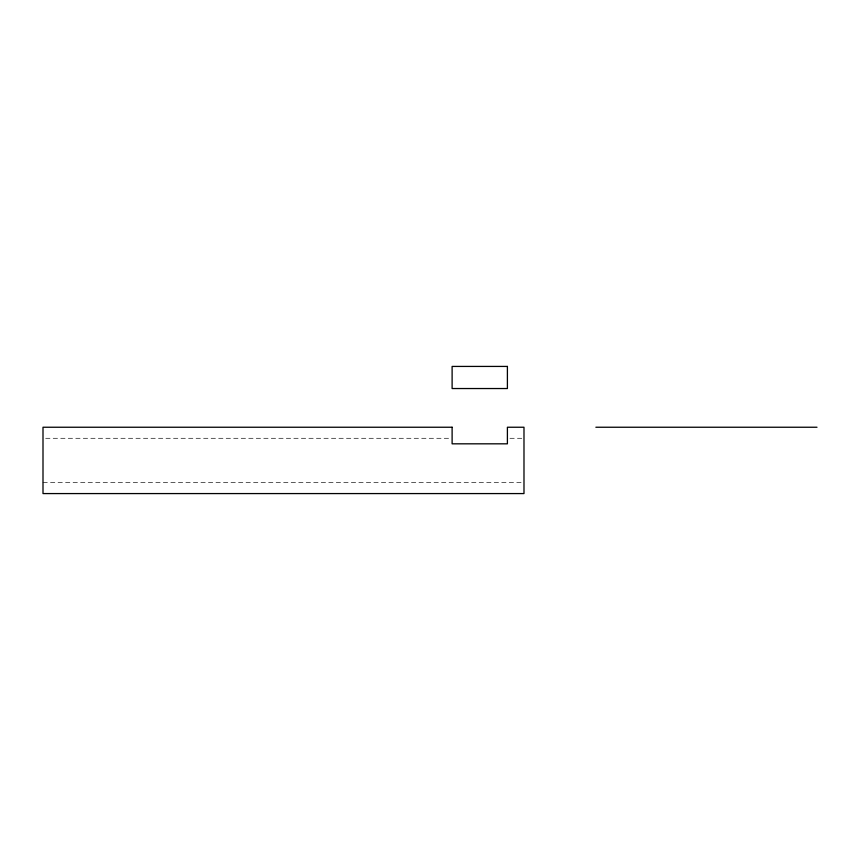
<?xml version="1.0" encoding="UTF-8"?>
<svg xmlns="http://www.w3.org/2000/svg" width="860" height="860" viewBox="0 0 860 860"><rect width="100%" height="100%" fill="white"/><g stroke="black" fill="none" stroke-linecap="round" stroke-linejoin="round"><path stroke-width="0.64" stroke-dasharray="4.3 3.22" d="M45.688 438.288L450.769 438.288M509.948 438.288L522.708 438.288M43 482.524L522.644 482.524"/><path stroke-width="1.29" d="M595.862 427.237L817 427.237M507.4 366.425L452.113 366.425L452.113 388.537L507.4 388.537L507.4 366.425M452.113 427.237L43 427.237L43 493.575L523.987 493.575L523.987 427.237L507.4 427.237L507.4 443.825L452.113 443.825L452.113 427.237"/></g></svg>
